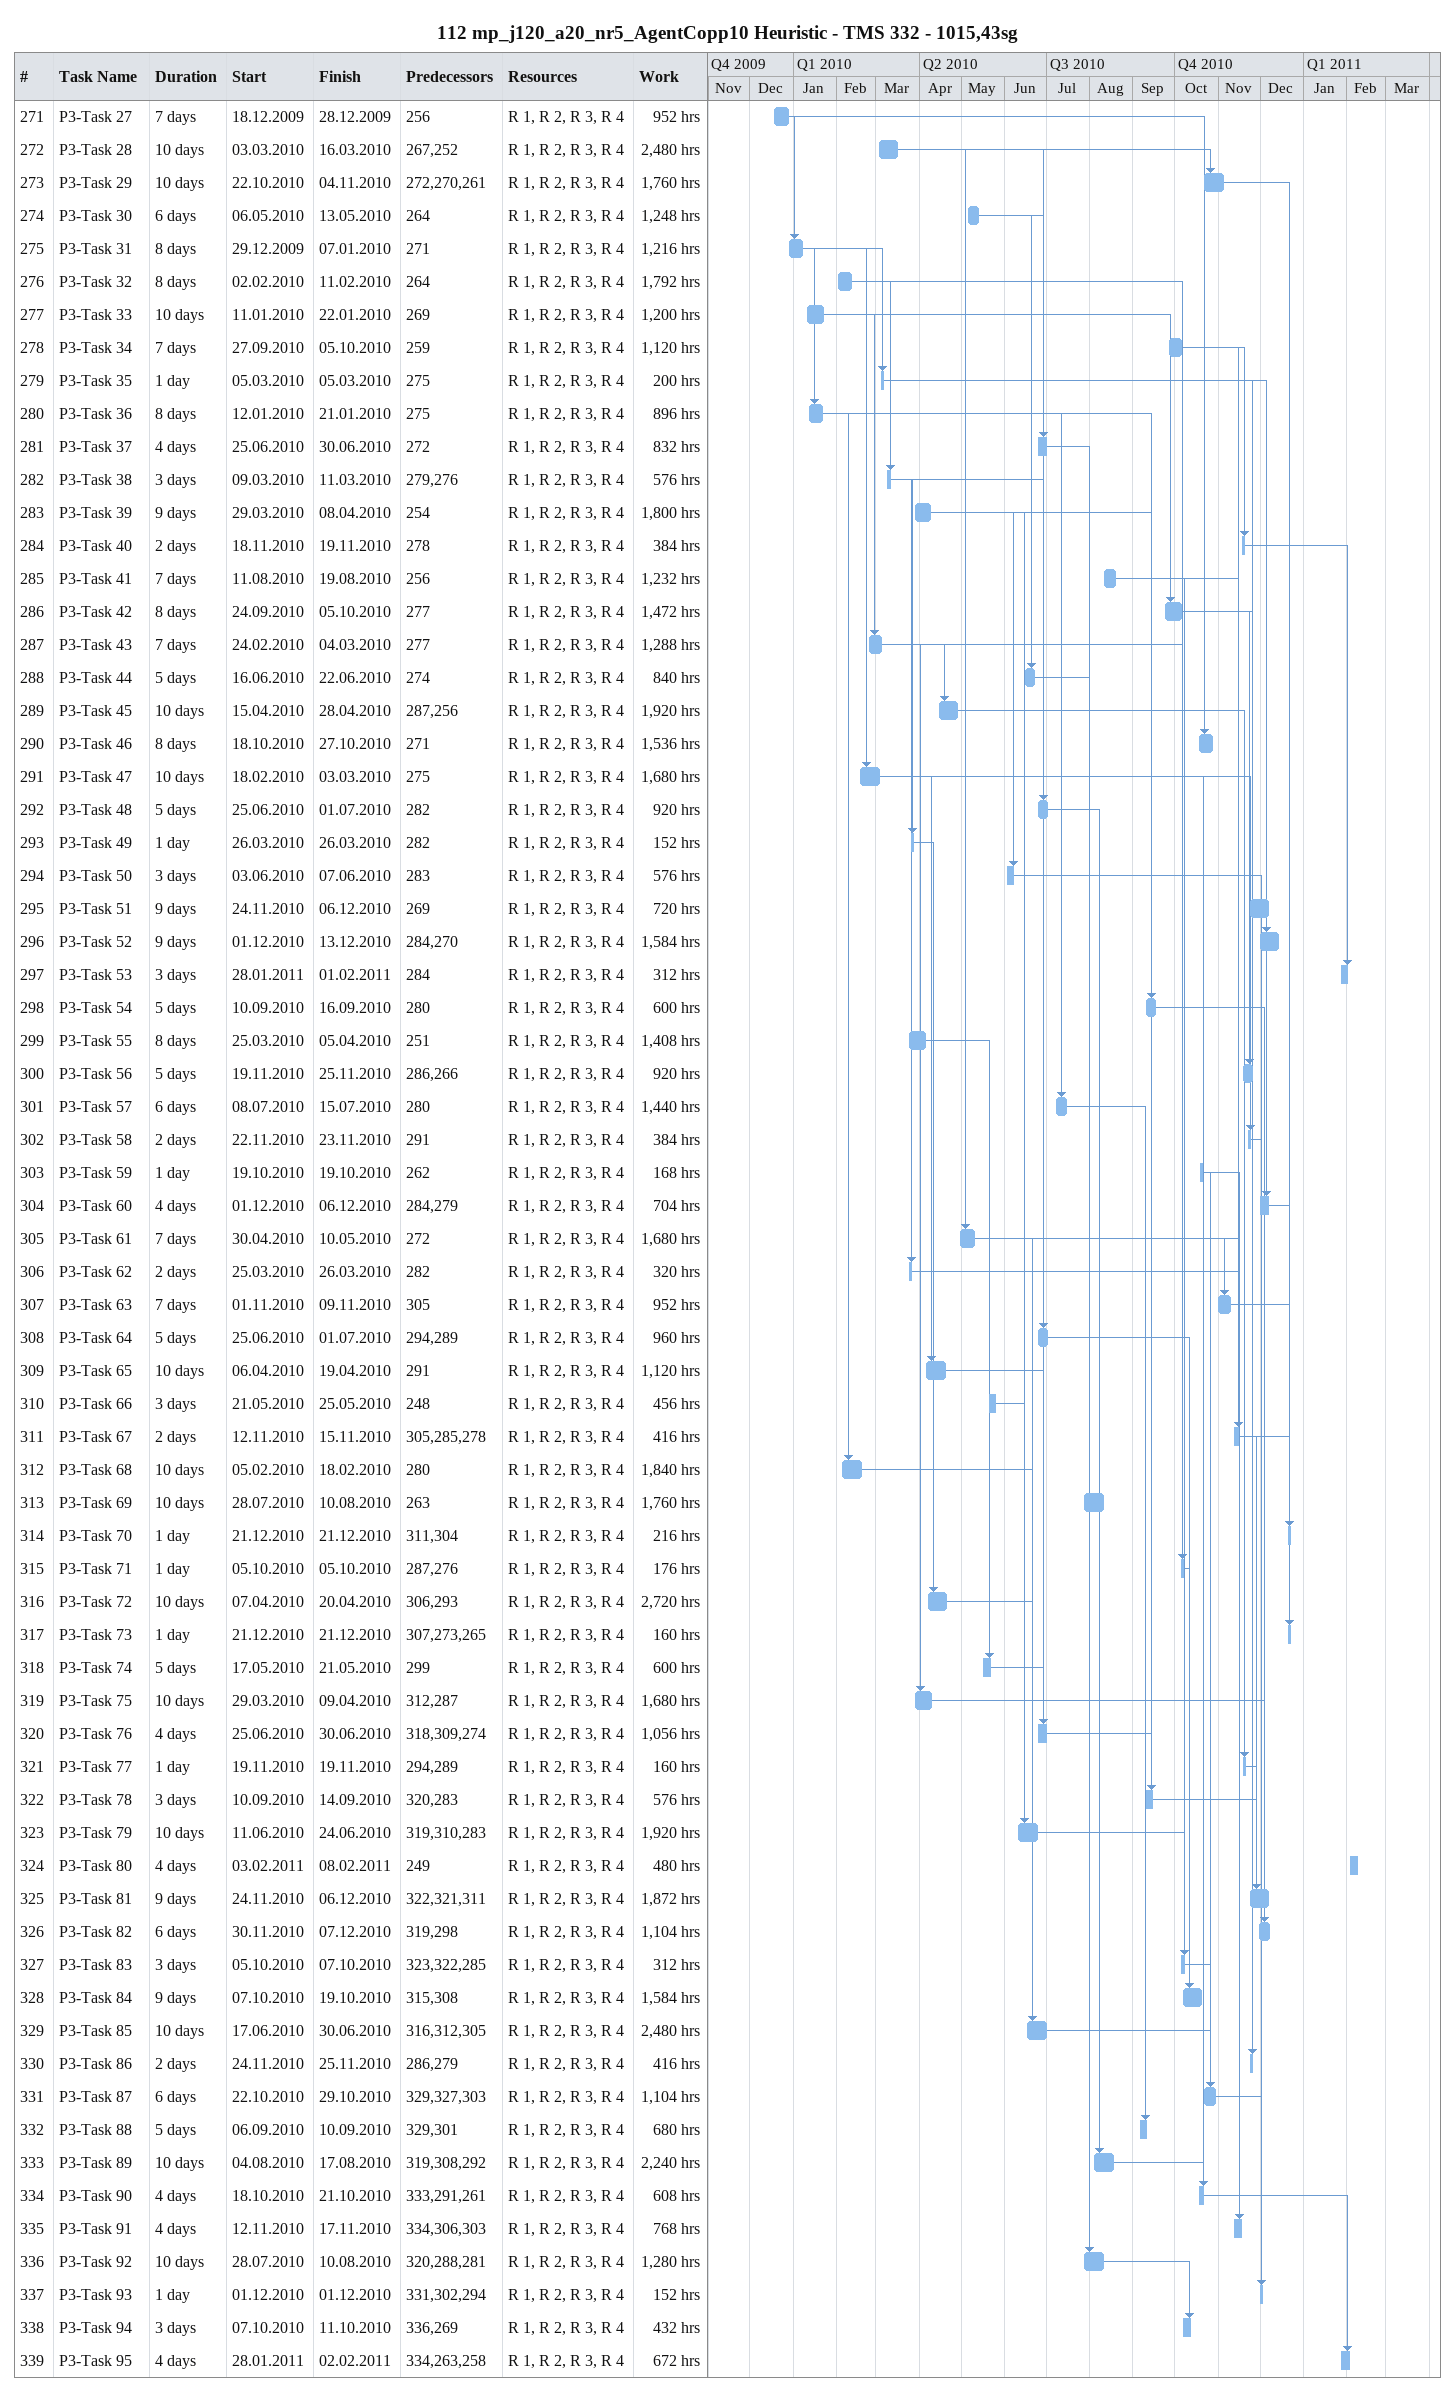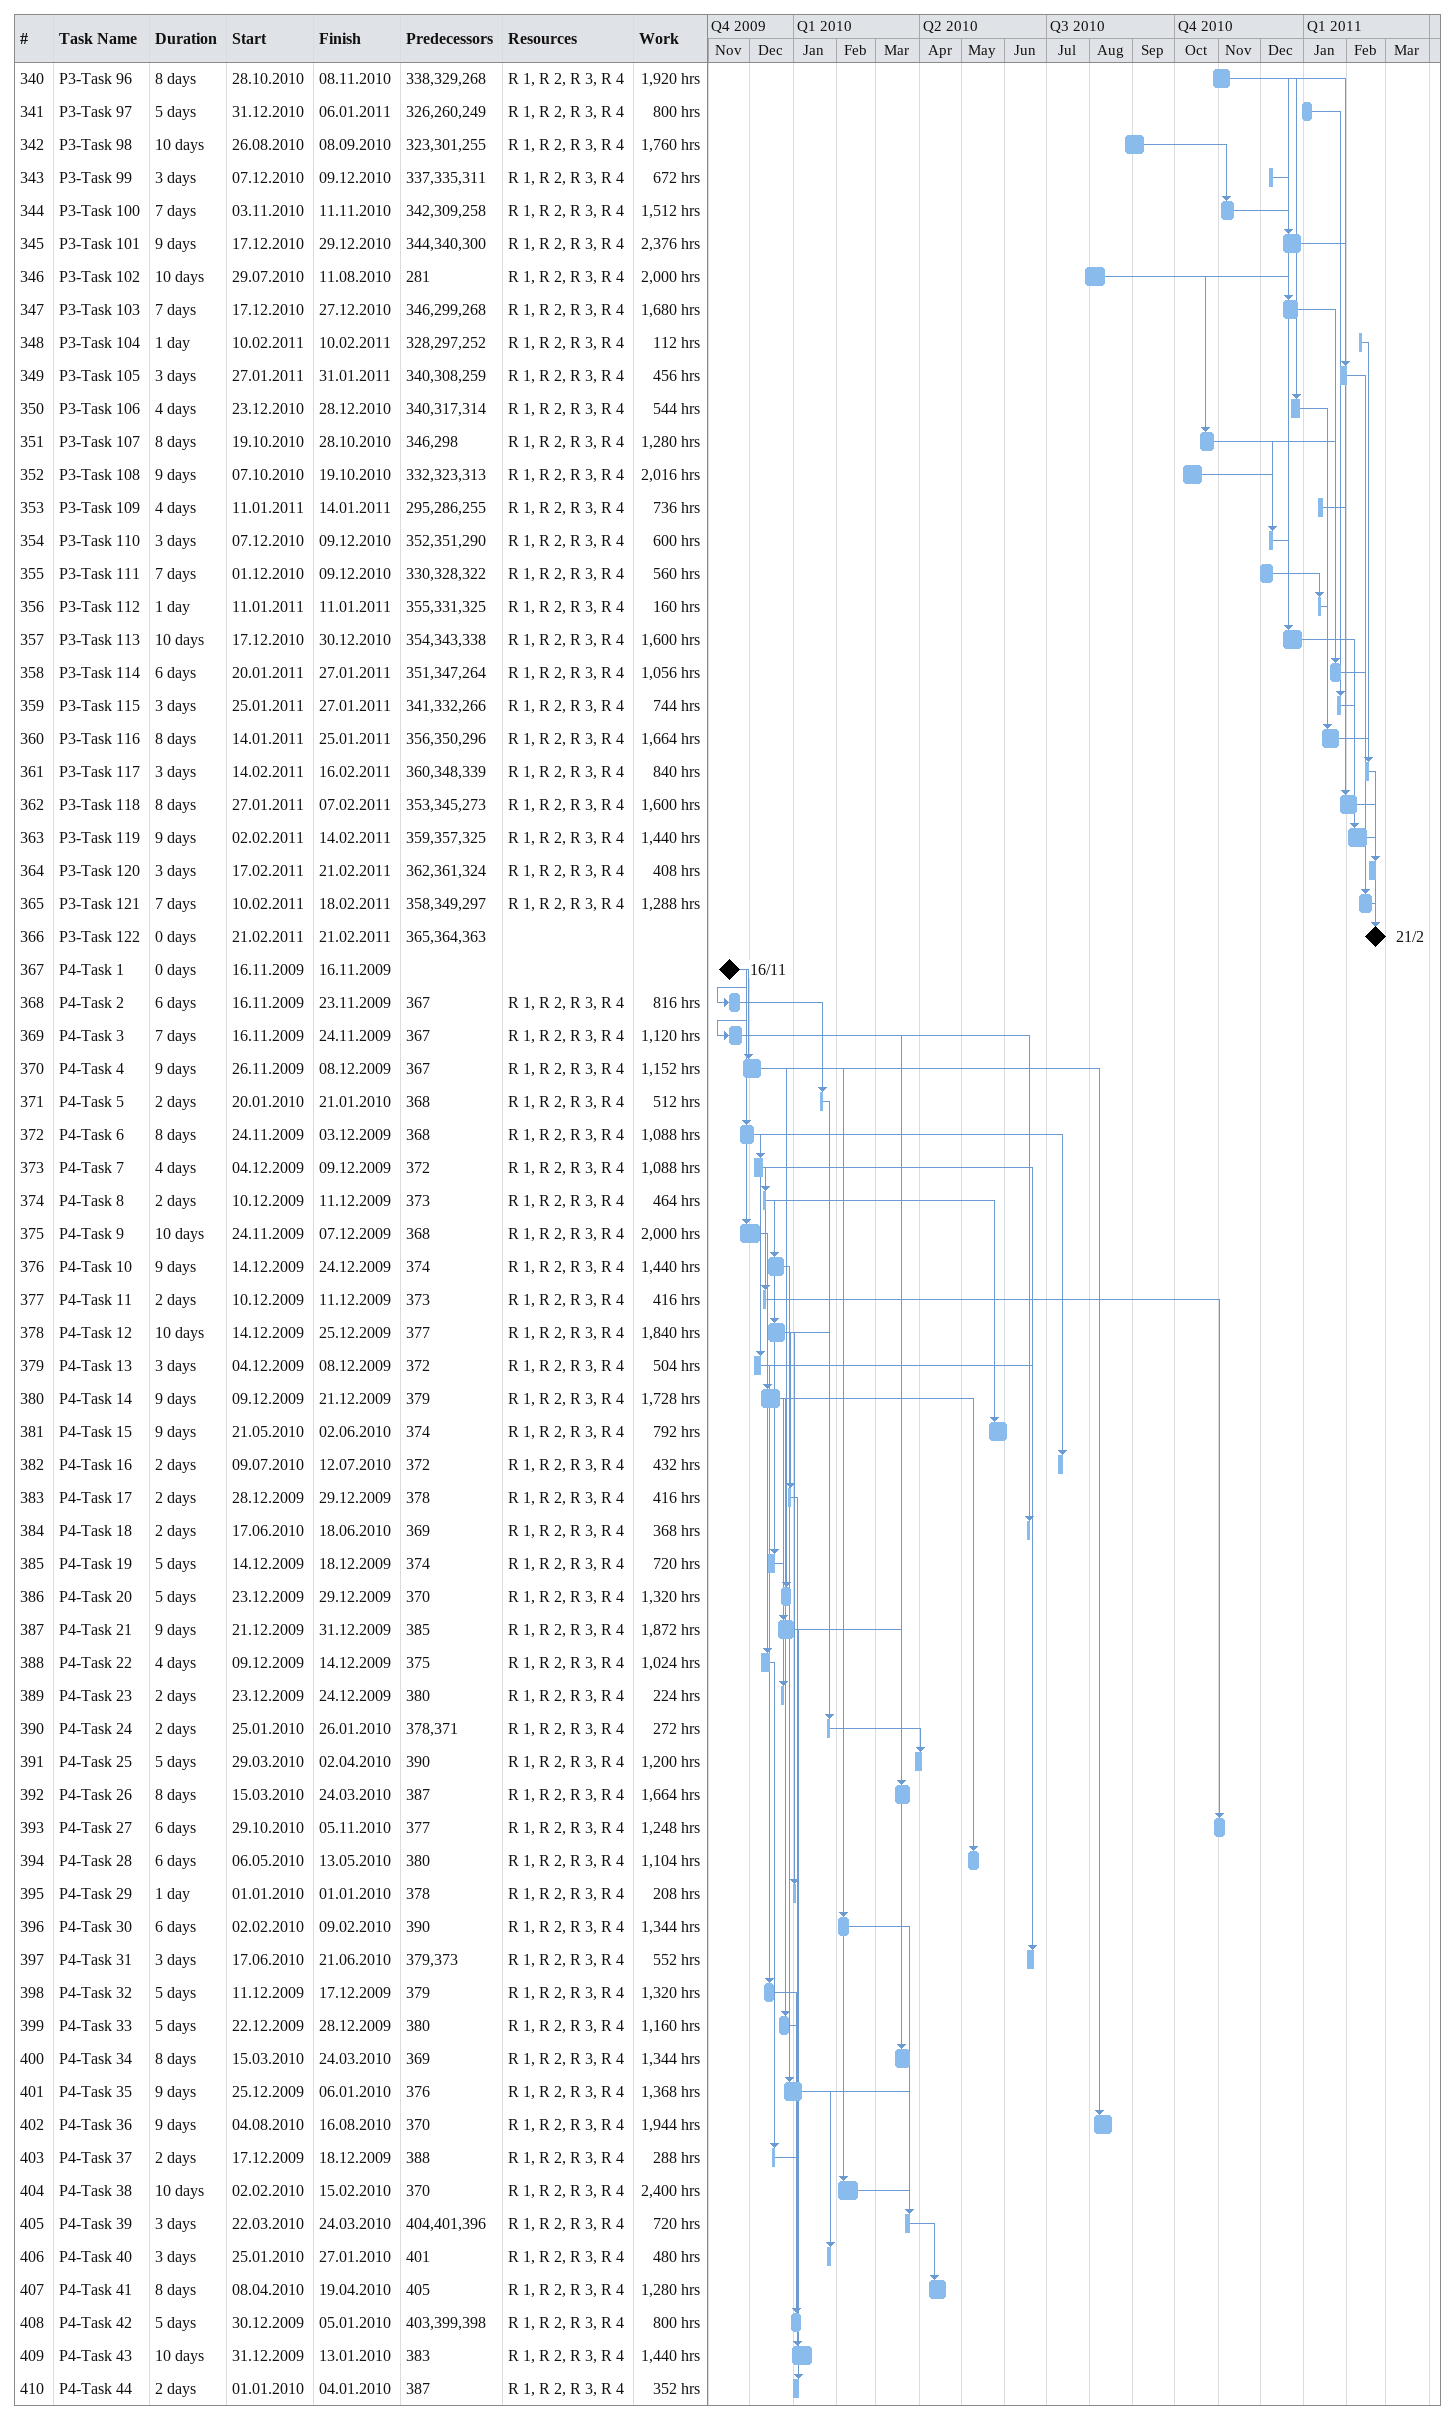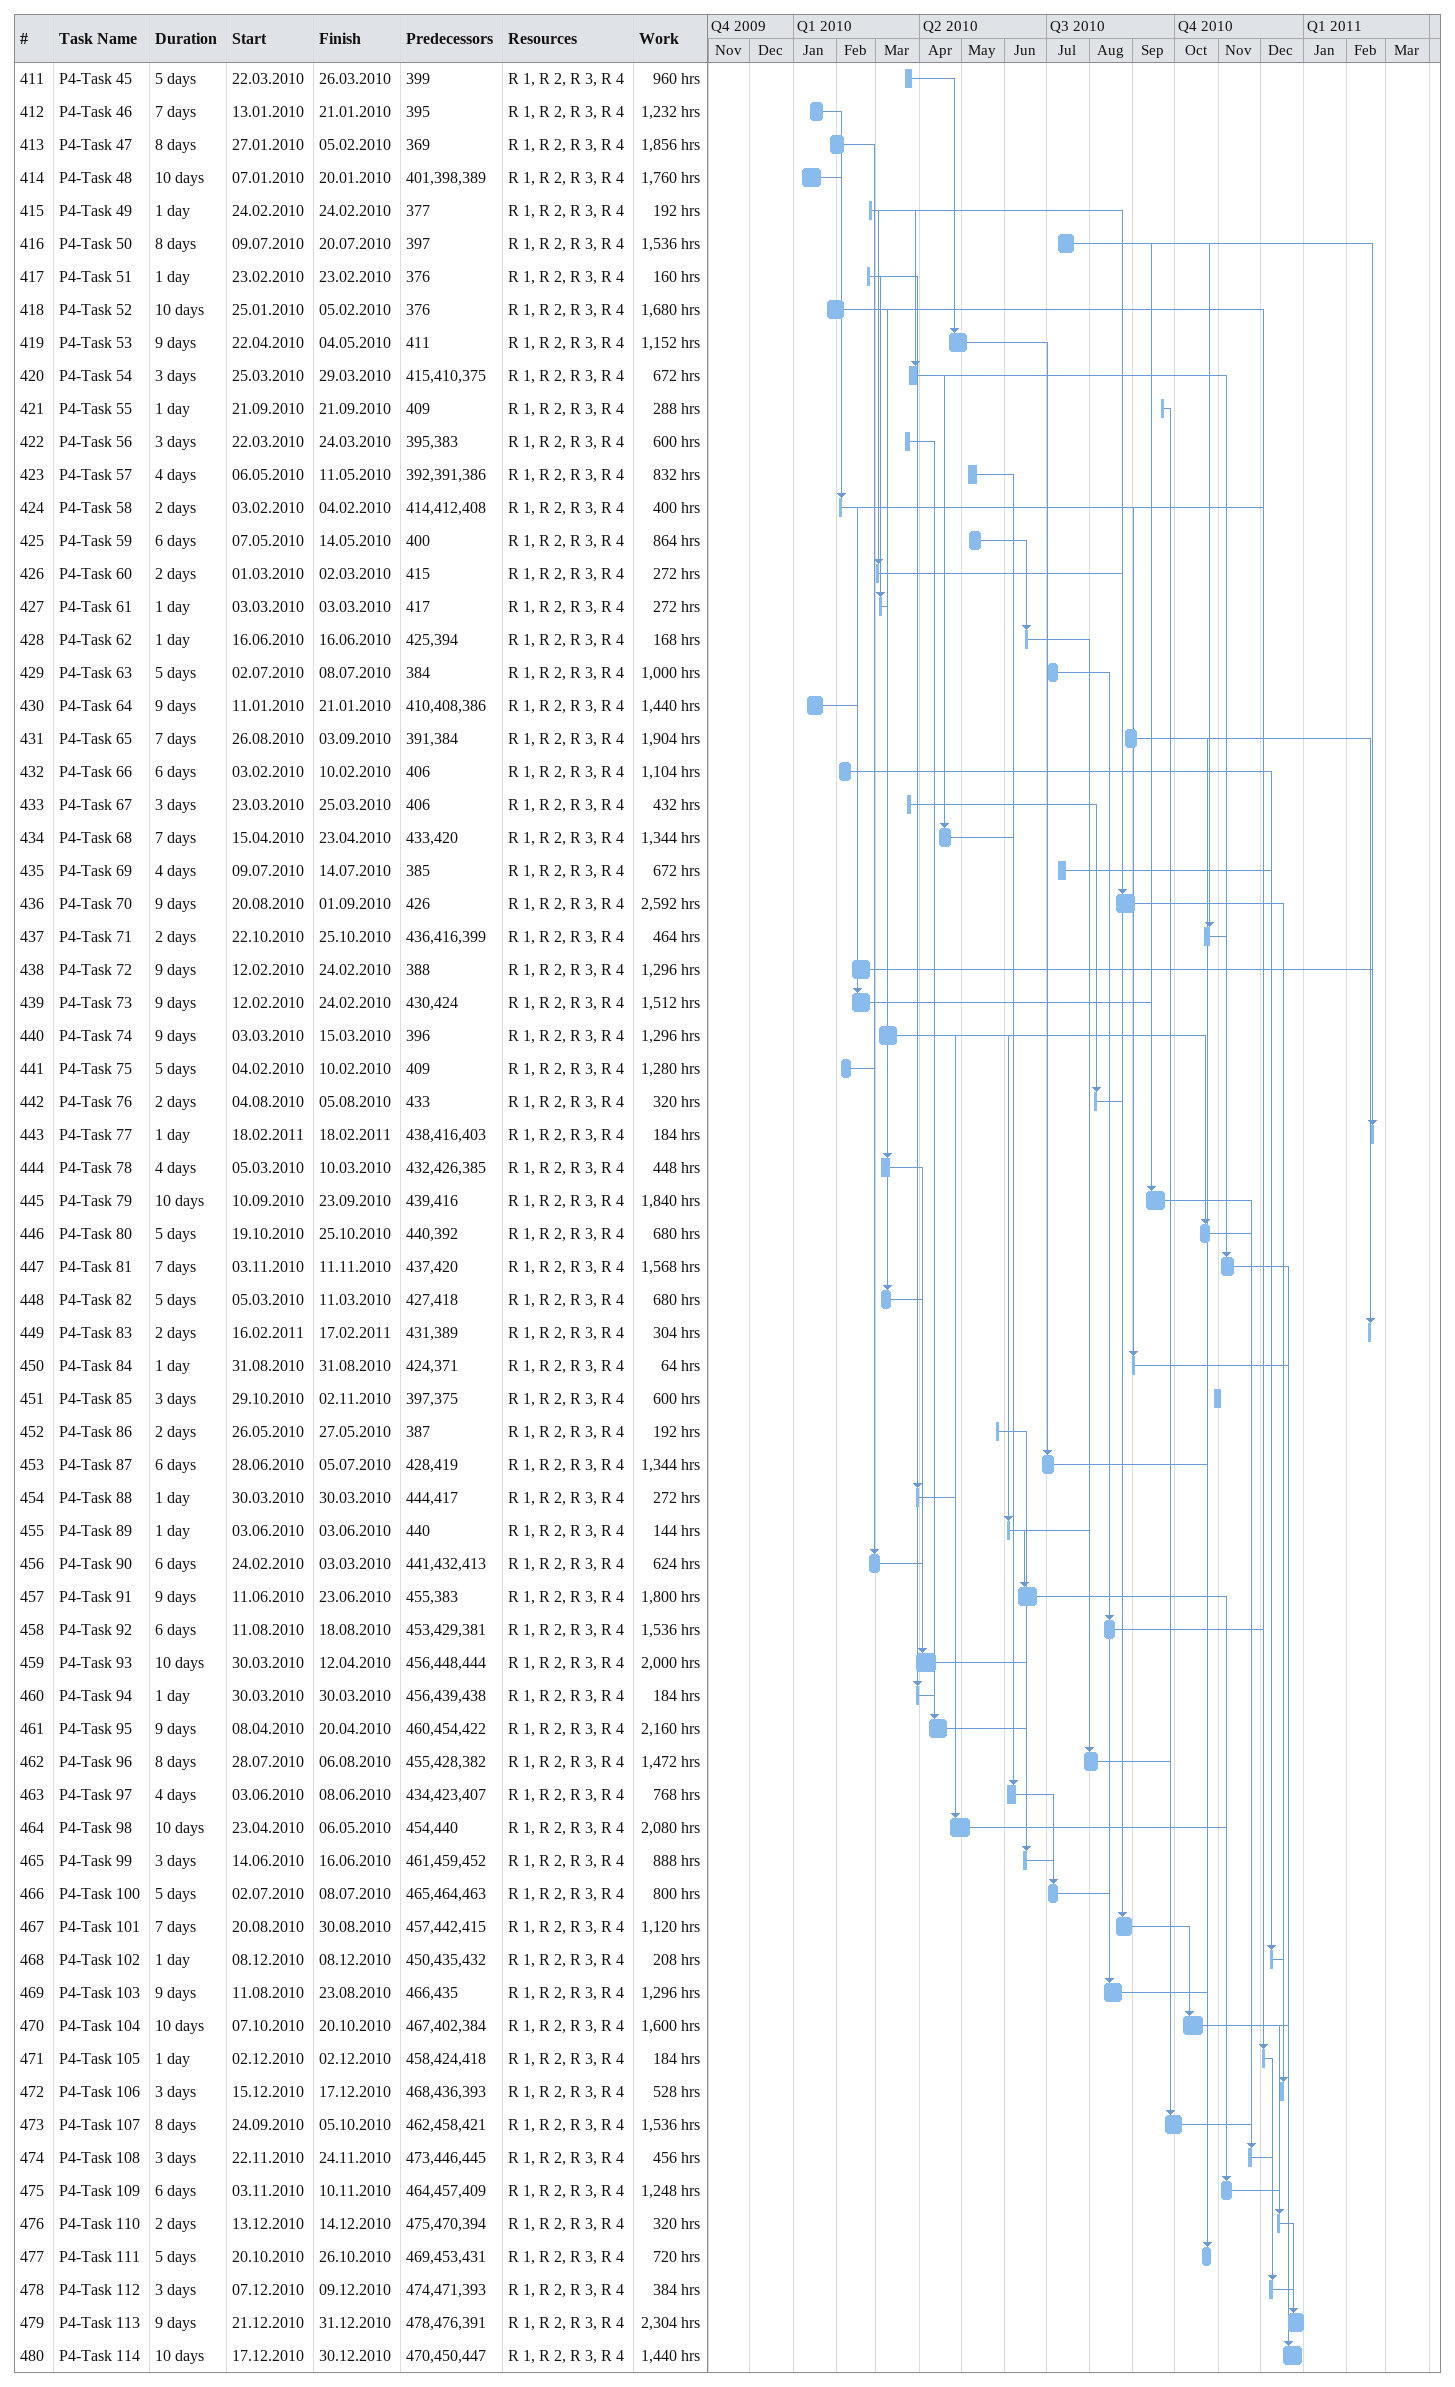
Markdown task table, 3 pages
112 mp_j120_a20_nr5_AgentCopp10 Heuristic - TMS 332 - 1015,43sg

| ID | Task | Duration | Start | Finish | Predecessors | Resources | Work (h) |
|---|---|---|---|---|---|---|---|
| 271 | P3-Task 27 | 7d | 2009-12-18 | 2009-12-28 | 256 | R 1, R 2, R 3, R 4 | 952 |
| 272 | P3-Task 28 | 10d | 2010-03-03 | 2010-03-16 | 267, 252 | R 1, R 2, R 3, R 4 | 2480 |
| 273 | P3-Task 29 | 10d | 2010-10-22 | 2010-11-04 | 272, 270, 261 | R 1, R 2, R 3, R 4 | 1760 |
| 274 | P3-Task 30 | 6d | 2010-05-06 | 2010-05-13 | 264 | R 1, R 2, R 3, R 4 | 1248 |
| 275 | P3-Task 31 | 8d | 2009-12-29 | 2010-01-07 | 271 | R 1, R 2, R 3, R 4 | 1216 |
| 276 | P3-Task 32 | 8d | 2010-02-02 | 2010-02-11 | 264 | R 1, R 2, R 3, R 4 | 1792 |
| 277 | P3-Task 33 | 10d | 2010-01-11 | 2010-01-22 | 269 | R 1, R 2, R 3, R 4 | 1200 |
| 278 | P3-Task 34 | 7d | 2010-09-27 | 2010-10-05 | 259 | R 1, R 2, R 3, R 4 | 1120 |
| 279 | P3-Task 35 | 1d | 2010-03-05 | 2010-03-05 | 275 | R 1, R 2, R 3, R 4 | 200 |
| 280 | P3-Task 36 | 8d | 2010-01-12 | 2010-01-21 | 275 | R 1, R 2, R 3, R 4 | 896 |
| 281 | P3-Task 37 | 4d | 2010-06-25 | 2010-06-30 | 272 | R 1, R 2, R 3, R 4 | 832 |
| 282 | P3-Task 38 | 3d | 2010-03-09 | 2010-03-11 | 279, 276 | R 1, R 2, R 3, R 4 | 576 |
| 283 | P3-Task 39 | 9d | 2010-03-29 | 2010-04-08 | 254 | R 1, R 2, R 3, R 4 | 1800 |
| 284 | P3-Task 40 | 2d | 2010-11-18 | 2010-11-19 | 278 | R 1, R 2, R 3, R 4 | 384 |
| 285 | P3-Task 41 | 7d | 2010-08-11 | 2010-08-19 | 256 | R 1, R 2, R 3, R 4 | 1232 |
| 286 | P3-Task 42 | 8d | 2010-09-24 | 2010-10-05 | 277 | R 1, R 2, R 3, R 4 | 1472 |
| 287 | P3-Task 43 | 7d | 2010-02-24 | 2010-03-04 | 277 | R 1, R 2, R 3, R 4 | 1288 |
| 288 | P3-Task 44 | 5d | 2010-06-16 | 2010-06-22 | 274 | R 1, R 2, R 3, R 4 | 840 |
| 289 | P3-Task 45 | 10d | 2010-04-15 | 2010-04-28 | 287, 256 | R 1, R 2, R 3, R 4 | 1920 |
| 290 | P3-Task 46 | 8d | 2010-10-18 | 2010-10-27 | 271 | R 1, R 2, R 3, R 4 | 1536 |
| 291 | P3-Task 47 | 10d | 2010-02-18 | 2010-03-03 | 275 | R 1, R 2, R 3, R 4 | 1680 |
| 292 | P3-Task 48 | 5d | 2010-06-25 | 2010-07-01 | 282 | R 1, R 2, R 3, R 4 | 920 |
| 293 | P3-Task 49 | 1d | 2010-03-26 | 2010-03-26 | 282 | R 1, R 2, R 3, R 4 | 152 |
| 294 | P3-Task 50 | 3d | 2010-06-03 | 2010-06-07 | 283 | R 1, R 2, R 3, R 4 | 576 |
| 295 | P3-Task 51 | 9d | 2010-11-24 | 2010-12-06 | 269 | R 1, R 2, R 3, R 4 | 720 |
| 296 | P3-Task 52 | 9d | 2010-12-01 | 2010-12-13 | 284, 270 | R 1, R 2, R 3, R 4 | 1584 |
| 297 | P3-Task 53 | 3d | 2011-01-28 | 2011-02-01 | 284 | R 1, R 2, R 3, R 4 | 312 |
| 298 | P3-Task 54 | 5d | 2010-09-10 | 2010-09-16 | 280 | R 1, R 2, R 3, R 4 | 600 |
| 299 | P3-Task 55 | 8d | 2010-03-25 | 2010-04-05 | 251 | R 1, R 2, R 3, R 4 | 1408 |
| 300 | P3-Task 56 | 5d | 2010-11-19 | 2010-11-25 | 286, 266 | R 1, R 2, R 3, R 4 | 920 |
| 301 | P3-Task 57 | 6d | 2010-07-08 | 2010-07-15 | 280 | R 1, R 2, R 3, R 4 | 1440 |
| 302 | P3-Task 58 | 2d | 2010-11-22 | 2010-11-23 | 291 | R 1, R 2, R 3, R 4 | 384 |
| 303 | P3-Task 59 | 1d | 2010-10-19 | 2010-10-19 | 262 | R 1, R 2, R 3, R 4 | 168 |
| 304 | P3-Task 60 | 4d | 2010-12-01 | 2010-12-06 | 284, 279 | R 1, R 2, R 3, R 4 | 704 |
| 305 | P3-Task 61 | 7d | 2010-04-30 | 2010-05-10 | 272 | R 1, R 2, R 3, R 4 | 1680 |
| 306 | P3-Task 62 | 2d | 2010-03-25 | 2010-03-26 | 282 | R 1, R 2, R 3, R 4 | 320 |
| 307 | P3-Task 63 | 7d | 2010-11-01 | 2010-11-09 | 305 | R 1, R 2, R 3, R 4 | 952 |
| 308 | P3-Task 64 | 5d | 2010-06-25 | 2010-07-01 | 294, 289 | R 1, R 2, R 3, R 4 | 960 |
| 309 | P3-Task 65 | 10d | 2010-04-06 | 2010-04-19 | 291 | R 1, R 2, R 3, R 4 | 1120 |
| 310 | P3-Task 66 | 3d | 2010-05-21 | 2010-05-25 | 248 | R 1, R 2, R 3, R 4 | 456 |
| 311 | P3-Task 67 | 2d | 2010-11-12 | 2010-11-15 | 305, 285, 278 | R 1, R 2, R 3, R 4 | 416 |
| 312 | P3-Task 68 | 10d | 2010-02-05 | 2010-02-18 | 280 | R 1, R 2, R 3, R 4 | 1840 |
| 313 | P3-Task 69 | 10d | 2010-07-28 | 2010-08-10 | 263 | R 1, R 2, R 3, R 4 | 1760 |
| 314 | P3-Task 70 | 1d | 2010-12-21 | 2010-12-21 | 311, 304 | R 1, R 2, R 3, R 4 | 216 |
| 315 | P3-Task 71 | 1d | 2010-10-05 | 2010-10-05 | 287, 276 | R 1, R 2, R 3, R 4 | 176 |
| 316 | P3-Task 72 | 10d | 2010-04-07 | 2010-04-20 | 306, 293 | R 1, R 2, R 3, R 4 | 2720 |
| 317 | P3-Task 73 | 1d | 2010-12-21 | 2010-12-21 | 307, 273, 265 | R 1, R 2, R 3, R 4 | 160 |
| 318 | P3-Task 74 | 5d | 2010-05-17 | 2010-05-21 | 299 | R 1, R 2, R 3, R 4 | 600 |
| 319 | P3-Task 75 | 10d | 2010-03-29 | 2010-04-09 | 312, 287 | R 1, R 2, R 3, R 4 | 1680 |
| 320 | P3-Task 76 | 4d | 2010-06-25 | 2010-06-30 | 318, 309, 274 | R 1, R 2, R 3, R 4 | 1056 |
| 321 | P3-Task 77 | 1d | 2010-11-19 | 2010-11-19 | 294, 289 | R 1, R 2, R 3, R 4 | 160 |
| 322 | P3-Task 78 | 3d | 2010-09-10 | 2010-09-14 | 320, 283 | R 1, R 2, R 3, R 4 | 576 |
| 323 | P3-Task 79 | 10d | 2010-06-11 | 2010-06-24 | 319, 310, 283 | R 1, R 2, R 3, R 4 | 1920 |
| 324 | P3-Task 80 | 4d | 2011-02-03 | 2011-02-08 | 249 | R 1, R 2, R 3, R 4 | 480 |
| 325 | P3-Task 81 | 9d | 2010-11-24 | 2010-12-06 | 322, 321, 311 | R 1, R 2, R 3, R 4 | 1872 |
| 326 | P3-Task 82 | 6d | 2010-11-30 | 2010-12-07 | 319, 298 | R 1, R 2, R 3, R 4 | 1104 |
| 327 | P3-Task 83 | 3d | 2010-10-05 | 2010-10-07 | 323, 322, 285 | R 1, R 2, R 3, R 4 | 312 |
| 328 | P3-Task 84 | 9d | 2010-10-07 | 2010-10-19 | 315, 308 | R 1, R 2, R 3, R 4 | 1584 |
| 329 | P3-Task 85 | 10d | 2010-06-17 | 2010-06-30 | 316, 312, 305 | R 1, R 2, R 3, R 4 | 2480 |
| 330 | P3-Task 86 | 2d | 2010-11-24 | 2010-11-25 | 286, 279 | R 1, R 2, R 3, R 4 | 416 |
| 331 | P3-Task 87 | 6d | 2010-10-22 | 2010-10-29 | 329, 327, 303 | R 1, R 2, R 3, R 4 | 1104 |
| 332 | P3-Task 88 | 5d | 2010-09-06 | 2010-09-10 | 329, 301 | R 1, R 2, R 3, R 4 | 680 |
| 333 | P3-Task 89 | 10d | 2010-08-04 | 2010-08-17 | 319, 308, 292 | R 1, R 2, R 3, R 4 | 2240 |
| 334 | P3-Task 90 | 4d | 2010-10-18 | 2010-10-21 | 333, 291, 261 | R 1, R 2, R 3, R 4 | 608 |
| 335 | P3-Task 91 | 4d | 2010-11-12 | 2010-11-17 | 334, 306, 303 | R 1, R 2, R 3, R 4 | 768 |
| 336 | P3-Task 92 | 10d | 2010-07-28 | 2010-08-10 | 320, 288, 281 | R 1, R 2, R 3, R 4 | 1280 |
| 337 | P3-Task 93 | 1d | 2010-12-01 | 2010-12-01 | 331, 302, 294 | R 1, R 2, R 3, R 4 | 152 |
| 338 | P3-Task 94 | 3d | 2010-10-07 | 2010-10-11 | 336, 269 | R 1, R 2, R 3, R 4 | 432 |
| 339 | P3-Task 95 | 4d | 2011-01-28 | 2011-02-02 | 334, 263, 258 | R 1, R 2, R 3, R 4 | 672 |
| 340 | P3-Task 96 | 8d | 2010-10-28 | 2010-11-08 | 338, 329, 268 | R 1, R 2, R 3, R 4 | 1920 |
| 341 | P3-Task 97 | 5d | 2010-12-31 | 2011-01-06 | 326, 260, 249 | R 1, R 2, R 3, R 4 | 800 |
| 342 | P3-Task 98 | 10d | 2010-08-26 | 2010-09-08 | 323, 301, 255 | R 1, R 2, R 3, R 4 | 1760 |
| 343 | P3-Task 99 | 3d | 2010-12-07 | 2010-12-09 | 337, 335, 311 | R 1, R 2, R 3, R 4 | 672 |
| 344 | P3-Task 100 | 7d | 2010-11-03 | 2010-11-11 | 342, 309, 258 | R 1, R 2, R 3, R 4 | 1512 |
| 345 | P3-Task 101 | 9d | 2010-12-17 | 2010-12-29 | 344, 340, 300 | R 1, R 2, R 3, R 4 | 2376 |
| 346 | P3-Task 102 | 10d | 2010-07-29 | 2010-08-11 | 281 | R 1, R 2, R 3, R 4 | 2000 |
| 347 | P3-Task 103 | 7d | 2010-12-17 | 2010-12-27 | 346, 299, 268 | R 1, R 2, R 3, R 4 | 1680 |
| 348 | P3-Task 104 | 1d | 2011-02-10 | 2011-02-10 | 328, 297, 252 | R 1, R 2, R 3, R 4 | 112 |
| 349 | P3-Task 105 | 3d | 2011-01-27 | 2011-01-31 | 340, 308, 259 | R 1, R 2, R 3, R 4 | 456 |
| 350 | P3-Task 106 | 4d | 2010-12-23 | 2010-12-28 | 340, 317, 314 | R 1, R 2, R 3, R 4 | 544 |
| 351 | P3-Task 107 | 8d | 2010-10-19 | 2010-10-28 | 346, 298 | R 1, R 2, R 3, R 4 | 1280 |
| 352 | P3-Task 108 | 9d | 2010-10-07 | 2010-10-19 | 332, 323, 313 | R 1, R 2, R 3, R 4 | 2016 |
| 353 | P3-Task 109 | 4d | 2011-01-11 | 2011-01-14 | 295, 286, 255 | R 1, R 2, R 3, R 4 | 736 |
| 354 | P3-Task 110 | 3d | 2010-12-07 | 2010-12-09 | 352, 351, 290 | R 1, R 2, R 3, R 4 | 600 |
| 355 | P3-Task 111 | 7d | 2010-12-01 | 2010-12-09 | 330, 328, 322 | R 1, R 2, R 3, R 4 | 560 |
| 356 | P3-Task 112 | 1d | 2011-01-11 | 2011-01-11 | 355, 331, 325 | R 1, R 2, R 3, R 4 | 160 |
| 357 | P3-Task 113 | 10d | 2010-12-17 | 2010-12-30 | 354, 343, 338 | R 1, R 2, R 3, R 4 | 1600 |
| 358 | P3-Task 114 | 6d | 2011-01-20 | 2011-01-27 | 351, 347, 264 | R 1, R 2, R 3, R 4 | 1056 |
| 359 | P3-Task 115 | 3d | 2011-01-25 | 2011-01-27 | 341, 332, 266 | R 1, R 2, R 3, R 4 | 744 |
| 360 | P3-Task 116 | 8d | 2011-01-14 | 2011-01-25 | 356, 350, 296 | R 1, R 2, R 3, R 4 | 1664 |
| 361 | P3-Task 117 | 3d | 2011-02-14 | 2011-02-16 | 360, 348, 339 | R 1, R 2, R 3, R 4 | 840 |
| 362 | P3-Task 118 | 8d | 2011-01-27 | 2011-02-07 | 353, 345, 273 | R 1, R 2, R 3, R 4 | 1600 |
| 363 | P3-Task 119 | 9d | 2011-02-02 | 2011-02-14 | 359, 357, 325 | R 1, R 2, R 3, R 4 | 1440 |
| 364 | P3-Task 120 | 3d | 2011-02-17 | 2011-02-21 | 362, 361, 324 | R 1, R 2, R 3, R 4 | 408 |
| 365 | P3-Task 121 | 7d | 2011-02-10 | 2011-02-18 | 358, 349, 297 | R 1, R 2, R 3, R 4 | 1288 |
| 366 | P3-Task 122 | 0d | 2011-02-21 | 2011-02-21 | 365, 364, 363 |  |  |
| 367 | P4-Task 1 | 0d | 2009-11-16 | 2009-11-16 |  |  |  |
| 368 | P4-Task 2 | 6d | 2009-11-16 | 2009-11-23 | 367 | R 1, R 2, R 3, R 4 | 816 |
| 369 | P4-Task 3 | 7d | 2009-11-16 | 2009-11-24 | 367 | R 1, R 2, R 3, R 4 | 1120 |
| 370 | P4-Task 4 | 9d | 2009-11-26 | 2009-12-08 | 367 | R 1, R 2, R 3, R 4 | 1152 |
| 371 | P4-Task 5 | 2d | 2010-01-20 | 2010-01-21 | 368 | R 1, R 2, R 3, R 4 | 512 |
| 372 | P4-Task 6 | 8d | 2009-11-24 | 2009-12-03 | 368 | R 1, R 2, R 3, R 4 | 1088 |
| 373 | P4-Task 7 | 4d | 2009-12-04 | 2009-12-09 | 372 | R 1, R 2, R 3, R 4 | 1088 |
| 374 | P4-Task 8 | 2d | 2009-12-10 | 2009-12-11 | 373 | R 1, R 2, R 3, R 4 | 464 |
| 375 | P4-Task 9 | 10d | 2009-11-24 | 2009-12-07 | 368 | R 1, R 2, R 3, R 4 | 2000 |
| 376 | P4-Task 10 | 9d | 2009-12-14 | 2009-12-24 | 374 | R 1, R 2, R 3, R 4 | 1440 |
| 377 | P4-Task 11 | 2d | 2009-12-10 | 2009-12-11 | 373 | R 1, R 2, R 3, R 4 | 416 |
| 378 | P4-Task 12 | 10d | 2009-12-14 | 2009-12-25 | 377 | R 1, R 2, R 3, R 4 | 1840 |
| 379 | P4-Task 13 | 3d | 2009-12-04 | 2009-12-08 | 372 | R 1, R 2, R 3, R 4 | 504 |
| 380 | P4-Task 14 | 9d | 2009-12-09 | 2009-12-21 | 379 | R 1, R 2, R 3, R 4 | 1728 |
| 381 | P4-Task 15 | 9d | 2010-05-21 | 2010-06-02 | 374 | R 1, R 2, R 3, R 4 | 792 |
| 382 | P4-Task 16 | 2d | 2010-07-09 | 2010-07-12 | 372 | R 1, R 2, R 3, R 4 | 432 |
| 383 | P4-Task 17 | 2d | 2009-12-28 | 2009-12-29 | 378 | R 1, R 2, R 3, R 4 | 416 |
| 384 | P4-Task 18 | 2d | 2010-06-17 | 2010-06-18 | 369 | R 1, R 2, R 3, R 4 | 368 |
| 385 | P4-Task 19 | 5d | 2009-12-14 | 2009-12-18 | 374 | R 1, R 2, R 3, R 4 | 720 |
| 386 | P4-Task 20 | 5d | 2009-12-23 | 2009-12-29 | 370 | R 1, R 2, R 3, R 4 | 1320 |
| 387 | P4-Task 21 | 9d | 2009-12-21 | 2009-12-31 | 385 | R 1, R 2, R 3, R 4 | 1872 |
| 388 | P4-Task 22 | 4d | 2009-12-09 | 2009-12-14 | 375 | R 1, R 2, R 3, R 4 | 1024 |
| 389 | P4-Task 23 | 2d | 2009-12-23 | 2009-12-24 | 380 | R 1, R 2, R 3, R 4 | 224 |
| 390 | P4-Task 24 | 2d | 2010-01-25 | 2010-01-26 | 378, 371 | R 1, R 2, R 3, R 4 | 272 |
| 391 | P4-Task 25 | 5d | 2010-03-29 | 2010-04-02 | 390 | R 1, R 2, R 3, R 4 | 1200 |
| 392 | P4-Task 26 | 8d | 2010-03-15 | 2010-03-24 | 387 | R 1, R 2, R 3, R 4 | 1664 |
| 393 | P4-Task 27 | 6d | 2010-10-29 | 2010-11-05 | 377 | R 1, R 2, R 3, R 4 | 1248 |
| 394 | P4-Task 28 | 6d | 2010-05-06 | 2010-05-13 | 380 | R 1, R 2, R 3, R 4 | 1104 |
| 395 | P4-Task 29 | 1d | 2010-01-01 | 2010-01-01 | 378 | R 1, R 2, R 3, R 4 | 208 |
| 396 | P4-Task 30 | 6d | 2010-02-02 | 2010-02-09 | 390 | R 1, R 2, R 3, R 4 | 1344 |
| 397 | P4-Task 31 | 3d | 2010-06-17 | 2010-06-21 | 379, 373 | R 1, R 2, R 3, R 4 | 552 |
| 398 | P4-Task 32 | 5d | 2009-12-11 | 2009-12-17 | 379 | R 1, R 2, R 3, R 4 | 1320 |
| 399 | P4-Task 33 | 5d | 2009-12-22 | 2009-12-28 | 380 | R 1, R 2, R 3, R 4 | 1160 |
| 400 | P4-Task 34 | 8d | 2010-03-15 | 2010-03-24 | 369 | R 1, R 2, R 3, R 4 | 1344 |
| 401 | P4-Task 35 | 9d | 2009-12-25 | 2010-01-06 | 376 | R 1, R 2, R 3, R 4 | 1368 |
| 402 | P4-Task 36 | 9d | 2010-08-04 | 2010-08-16 | 370 | R 1, R 2, R 3, R 4 | 1944 |
| 403 | P4-Task 37 | 2d | 2009-12-17 | 2009-12-18 | 388 | R 1, R 2, R 3, R 4 | 288 |
| 404 | P4-Task 38 | 10d | 2010-02-02 | 2010-02-15 | 370 | R 1, R 2, R 3, R 4 | 2400 |
| 405 | P4-Task 39 | 3d | 2010-03-22 | 2010-03-24 | 404, 401, 396 | R 1, R 2, R 3, R 4 | 720 |
| 406 | P4-Task 40 | 3d | 2010-01-25 | 2010-01-27 | 401 | R 1, R 2, R 3, R 4 | 480 |
| 407 | P4-Task 41 | 8d | 2010-04-08 | 2010-04-19 | 405 | R 1, R 2, R 3, R 4 | 1280 |
| 408 | P4-Task 42 | 5d | 2009-12-30 | 2010-01-05 | 403, 399, 398 | R 1, R 2, R 3, R 4 | 800 |
| 409 | P4-Task 43 | 10d | 2009-12-31 | 2010-01-13 | 383 | R 1, R 2, R 3, R 4 | 1440 |
| 410 | P4-Task 44 | 2d | 2010-01-01 | 2010-01-04 | 387 | R 1, R 2, R 3, R 4 | 352 |
| 411 | P4-Task 45 | 5d | 2010-03-22 | 2010-03-26 | 399 | R 1, R 2, R 3, R 4 | 960 |
| 412 | P4-Task 46 | 7d | 2010-01-13 | 2010-01-21 | 395 | R 1, R 2, R 3, R 4 | 1232 |
| 413 | P4-Task 47 | 8d | 2010-01-27 | 2010-02-05 | 369 | R 1, R 2, R 3, R 4 | 1856 |
| 414 | P4-Task 48 | 10d | 2010-01-07 | 2010-01-20 | 401, 398, 389 | R 1, R 2, R 3, R 4 | 1760 |
| 415 | P4-Task 49 | 1d | 2010-02-24 | 2010-02-24 | 377 | R 1, R 2, R 3, R 4 | 192 |
| 416 | P4-Task 50 | 8d | 2010-07-09 | 2010-07-20 | 397 | R 1, R 2, R 3, R 4 | 1536 |
| 417 | P4-Task 51 | 1d | 2010-02-23 | 2010-02-23 | 376 | R 1, R 2, R 3, R 4 | 160 |
| 418 | P4-Task 52 | 10d | 2010-01-25 | 2010-02-05 | 376 | R 1, R 2, R 3, R 4 | 1680 |
| 419 | P4-Task 53 | 9d | 2010-04-22 | 2010-05-04 | 411 | R 1, R 2, R 3, R 4 | 1152 |
| 420 | P4-Task 54 | 3d | 2010-03-25 | 2010-03-29 | 415, 410, 375 | R 1, R 2, R 3, R 4 | 672 |
| 421 | P4-Task 55 | 1d | 2010-09-21 | 2010-09-21 | 409 | R 1, R 2, R 3, R 4 | 288 |
| 422 | P4-Task 56 | 3d | 2010-03-22 | 2010-03-24 | 395, 383 | R 1, R 2, R 3, R 4 | 600 |
| 423 | P4-Task 57 | 4d | 2010-05-06 | 2010-05-11 | 392, 391, 386 | R 1, R 2, R 3, R 4 | 832 |
| 424 | P4-Task 58 | 2d | 2010-02-03 | 2010-02-04 | 414, 412, 408 | R 1, R 2, R 3, R 4 | 400 |
| 425 | P4-Task 59 | 6d | 2010-05-07 | 2010-05-14 | 400 | R 1, R 2, R 3, R 4 | 864 |
| 426 | P4-Task 60 | 2d | 2010-03-01 | 2010-03-02 | 415 | R 1, R 2, R 3, R 4 | 272 |
| 427 | P4-Task 61 | 1d | 2010-03-03 | 2010-03-03 | 417 | R 1, R 2, R 3, R 4 | 272 |
| 428 | P4-Task 62 | 1d | 2010-06-16 | 2010-06-16 | 425, 394 | R 1, R 2, R 3, R 4 | 168 |
| 429 | P4-Task 63 | 5d | 2010-07-02 | 2010-07-08 | 384 | R 1, R 2, R 3, R 4 | 1000 |
| 430 | P4-Task 64 | 9d | 2010-01-11 | 2010-01-21 | 410, 408, 386 | R 1, R 2, R 3, R 4 | 1440 |
| 431 | P4-Task 65 | 7d | 2010-08-26 | 2010-09-03 | 391, 384 | R 1, R 2, R 3, R 4 | 1904 |
| 432 | P4-Task 66 | 6d | 2010-02-03 | 2010-02-10 | 406 | R 1, R 2, R 3, R 4 | 1104 |
| 433 | P4-Task 67 | 3d | 2010-03-23 | 2010-03-25 | 406 | R 1, R 2, R 3, R 4 | 432 |
| 434 | P4-Task 68 | 7d | 2010-04-15 | 2010-04-23 | 433, 420 | R 1, R 2, R 3, R 4 | 1344 |
| 435 | P4-Task 69 | 4d | 2010-07-09 | 2010-07-14 | 385 | R 1, R 2, R 3, R 4 | 672 |
| 436 | P4-Task 70 | 9d | 2010-08-20 | 2010-09-01 | 426 | R 1, R 2, R 3, R 4 | 2592 |
| 437 | P4-Task 71 | 2d | 2010-10-22 | 2010-10-25 | 436, 416, 399 | R 1, R 2, R 3, R 4 | 464 |
| 438 | P4-Task 72 | 9d | 2010-02-12 | 2010-02-24 | 388 | R 1, R 2, R 3, R 4 | 1296 |
| 439 | P4-Task 73 | 9d | 2010-02-12 | 2010-02-24 | 430, 424 | R 1, R 2, R 3, R 4 | 1512 |
| 440 | P4-Task 74 | 9d | 2010-03-03 | 2010-03-15 | 396 | R 1, R 2, R 3, R 4 | 1296 |
| 441 | P4-Task 75 | 5d | 2010-02-04 | 2010-02-10 | 409 | R 1, R 2, R 3, R 4 | 1280 |
| 442 | P4-Task 76 | 2d | 2010-08-04 | 2010-08-05 | 433 | R 1, R 2, R 3, R 4 | 320 |
| 443 | P4-Task 77 | 1d | 2011-02-18 | 2011-02-18 | 438, 416, 403 | R 1, R 2, R 3, R 4 | 184 |
| 444 | P4-Task 78 | 4d | 2010-03-05 | 2010-03-10 | 432, 426, 385 | R 1, R 2, R 3, R 4 | 448 |
| 445 | P4-Task 79 | 10d | 2010-09-10 | 2010-09-23 | 439, 416 | R 1, R 2, R 3, R 4 | 1840 |
| 446 | P4-Task 80 | 5d | 2010-10-19 | 2010-10-25 | 440, 392 | R 1, R 2, R 3, R 4 | 680 |
| 447 | P4-Task 81 | 7d | 2010-11-03 | 2010-11-11 | 437, 420 | R 1, R 2, R 3, R 4 | 1568 |
| 448 | P4-Task 82 | 5d | 2010-03-05 | 2010-03-11 | 427, 418 | R 1, R 2, R 3, R 4 | 680 |
| 449 | P4-Task 83 | 2d | 2011-02-16 | 2011-02-17 | 431, 389 | R 1, R 2, R 3, R 4 | 304 |
| 450 | P4-Task 84 | 1d | 2010-08-31 | 2010-08-31 | 424, 371 | R 1, R 2, R 3, R 4 | 64 |
| 451 | P4-Task 85 | 3d | 2010-10-29 | 2010-11-02 | 397, 375 | R 1, R 2, R 3, R 4 | 600 |
| 452 | P4-Task 86 | 2d | 2010-05-26 | 2010-05-27 | 387 | R 1, R 2, R 3, R 4 | 192 |
| 453 | P4-Task 87 | 6d | 2010-06-28 | 2010-07-05 | 428, 419 | R 1, R 2, R 3, R 4 | 1344 |
| 454 | P4-Task 88 | 1d | 2010-03-30 | 2010-03-30 | 444, 417 | R 1, R 2, R 3, R 4 | 272 |
| 455 | P4-Task 89 | 1d | 2010-06-03 | 2010-06-03 | 440 | R 1, R 2, R 3, R 4 | 144 |
| 456 | P4-Task 90 | 6d | 2010-02-24 | 2010-03-03 | 441, 432, 413 | R 1, R 2, R 3, R 4 | 624 |
| 457 | P4-Task 91 | 9d | 2010-06-11 | 2010-06-23 | 455, 383 | R 1, R 2, R 3, R 4 | 1800 |
| 458 | P4-Task 92 | 6d | 2010-08-11 | 2010-08-18 | 453, 429, 381 | R 1, R 2, R 3, R 4 | 1536 |
| 459 | P4-Task 93 | 10d | 2010-03-30 | 2010-04-12 | 456, 448, 444 | R 1, R 2, R 3, R 4 | 2000 |
| 460 | P4-Task 94 | 1d | 2010-03-30 | 2010-03-30 | 456, 439, 438 | R 1, R 2, R 3, R 4 | 184 |
| 461 | P4-Task 95 | 9d | 2010-04-08 | 2010-04-20 | 460, 454, 422 | R 1, R 2, R 3, R 4 | 2160 |
| 462 | P4-Task 96 | 8d | 2010-07-28 | 2010-08-06 | 455, 428, 382 | R 1, R 2, R 3, R 4 | 1472 |
| 463 | P4-Task 97 | 4d | 2010-06-03 | 2010-06-08 | 434, 423, 407 | R 1, R 2, R 3, R 4 | 768 |
| 464 | P4-Task 98 | 10d | 2010-04-23 | 2010-05-06 | 454, 440 | R 1, R 2, R 3, R 4 | 2080 |
| 465 | P4-Task 99 | 3d | 2010-06-14 | 2010-06-16 | 461, 459, 452 | R 1, R 2, R 3, R 4 | 888 |
| 466 | P4-Task 100 | 5d | 2010-07-02 | 2010-07-08 | 465, 464, 463 | R 1, R 2, R 3, R 4 | 800 |
| 467 | P4-Task 101 | 7d | 2010-08-20 | 2010-08-30 | 457, 442, 415 | R 1, R 2, R 3, R 4 | 1120 |
| 468 | P4-Task 102 | 1d | 2010-12-08 | 2010-12-08 | 450, 435, 432 | R 1, R 2, R 3, R 4 | 208 |
| 469 | P4-Task 103 | 9d | 2010-08-11 | 2010-08-23 | 466, 435 | R 1, R 2, R 3, R 4 | 1296 |
| 470 | P4-Task 104 | 10d | 2010-10-07 | 2010-10-20 | 467, 402, 384 | R 1, R 2, R 3, R 4 | 1600 |
| 471 | P4-Task 105 | 1d | 2010-12-02 | 2010-12-02 | 458, 424, 418 | R 1, R 2, R 3, R 4 | 184 |
| 472 | P4-Task 106 | 3d | 2010-12-15 | 2010-12-17 | 468, 436, 393 | R 1, R 2, R 3, R 4 | 528 |
| 473 | P4-Task 107 | 8d | 2010-09-24 | 2010-10-05 | 462, 458, 421 | R 1, R 2, R 3, R 4 | 1536 |
| 474 | P4-Task 108 | 3d | 2010-11-22 | 2010-11-24 | 473, 446, 445 | R 1, R 2, R 3, R 4 | 456 |
| 475 | P4-Task 109 | 6d | 2010-11-03 | 2010-11-10 | 464, 457, 409 | R 1, R 2, R 3, R 4 | 1248 |
| 476 | P4-Task 110 | 2d | 2010-12-13 | 2010-12-14 | 475, 470, 394 | R 1, R 2, R 3, R 4 | 320 |
| 477 | P4-Task 111 | 5d | 2010-10-20 | 2010-10-26 | 469, 453, 431 | R 1, R 2, R 3, R 4 | 720 |
| 478 | P4-Task 112 | 3d | 2010-12-07 | 2010-12-09 | 474, 471, 393 | R 1, R 2, R 3, R 4 | 384 |
| 479 | P4-Task 113 | 9d | 2010-12-21 | 2010-12-31 | 478, 476, 391 | R 1, R 2, R 3, R 4 | 2304 |
| 480 | P4-Task 114 | 10d | 2010-12-17 | 2010-12-30 | 470, 450, 447 | R 1, R 2, R 3, R 4 | 1440 |
